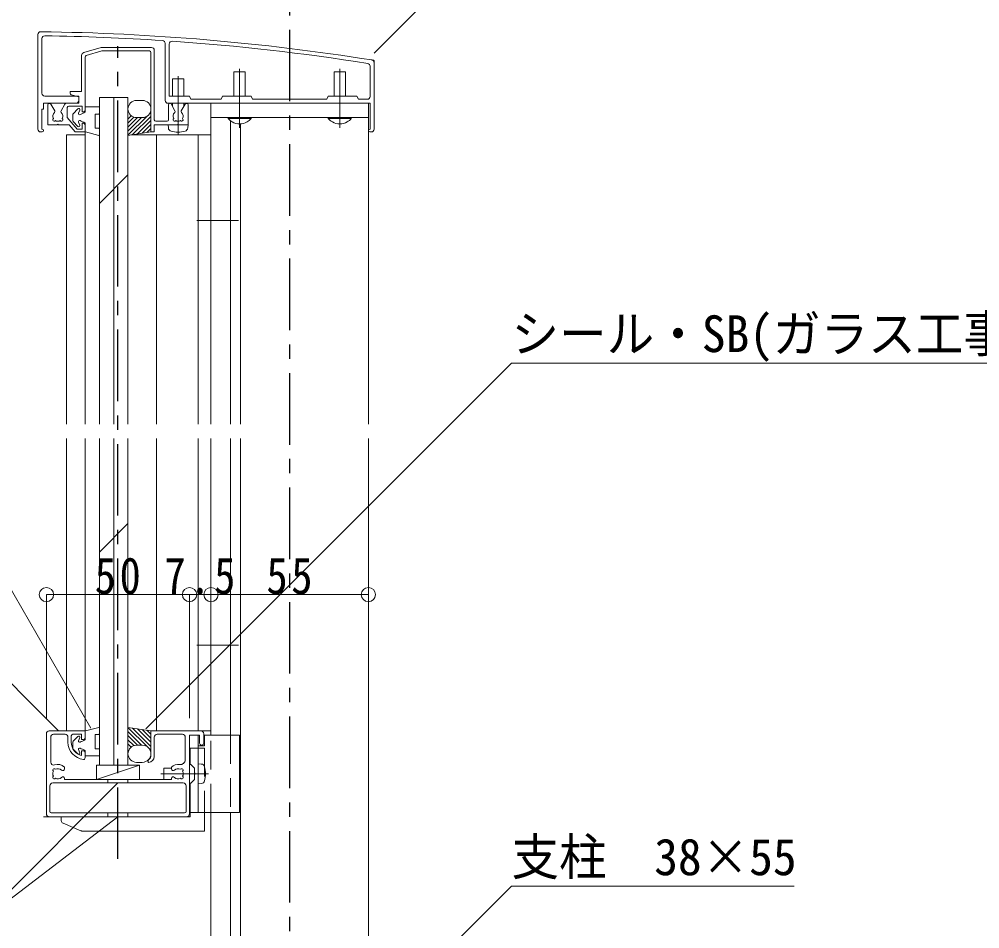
# Model space of a CAD drawing. Units: millimetres at full size, sheet at 1:5. Extents: x -1050 to 1050, y -742 to 742.
# Drawn here: x -674.5 to -338.9, y 181.5 to 499.4 of the extents above; entities that cross this region are included whole.
import ezdxf
from ezdxf.enums import TextEntityAlignment as Align

# ---------------------------------------------------------------- set-up
doc = ezdxf.new("R2010")
doc.units = ezdxf.units.MM
doc.header["$LTSCALE"] = 5
for name, pattern in [('CHAIN1', [8, 5, -1, 1, -1]), ('DASHED1', [1.8, 1.2, -0.6]), ('DASHED2', [3, 2, -1])]:
    doc.linetypes.add(name, pattern=pattern)
doc.layers.add('0-0_通り芯', color=7, linetype='CHAIN1')
for name, color, linetype, lineweight in [('0-3_寸法', 54, 'Continuous', 20), ('0-4_手摺部材', 92, 'Continuous', 20), ('0-6_パネル', 4, 'Continuous', 20), ('0-7_ガラス', 6, 'Continuous', 20), ('0-8_その他', 11, 'Continuous', 20), ('0-9_文字', 3, 'Continuous', 20), ('0-A_支柱', 6, 'Continuous', 20)]:
    doc.layers.add(name, color=color, linetype=linetype, lineweight=lineweight)
doc.styles.add('ＭＳ ゴシック', font='')
doc.styles.get('ＭＳ ゴシック').set_extended_font_data('MS Gothic')

# ---------------------------------------------------------------- blocks, each defined once
blk = doc.blocks.new('dimension_origin')
at = {"color": 0, "linetype": 'Continuous', "lineweight": -2}
blk.add_circle((0, 0), 1.25, dxfattribs=at)

msp = doc.modelspace()

# ---------------------------------------------------------------- linework, layer by layer
at = {"layer": '0-0_通り芯'}
for p, q in [((-580, -449.293), (-580, 505.456)), ((-640, 205.939), (-640, 490))]:
    msp.add_line(p, q, dxfattribs=at)
at = {"layer": '0-3_寸法'}
for p, q in [((-665, 255.15), (-665, 298.323)), ((-665, 298.323), (-615, 298.323)), ((-615, 255.15), (-615, 298.323)), ((-615, 298.323), (-607.5, 298.323)), ((-607.5, 298.323), (-552.5, 298.323))]:
    msp.add_line(p, q, dxfattribs=at)
at = {"layer": '0-4_手摺部材'}
for p, q in [((-667.999, 494), (-667.999, 461)), ((-666.599, 492.581), (-666.599, 473.5)), ((-623.499, 490.932), (-623.499, 471)), ((-622.099, 490.701), (-622.099, 472.5)), ((-652.7, 486.746), (-652.7, 474.1)), ((-651.975, 487.707), (-645.835, 489.462)), ((-651.137, 486.698), (-645.599, 488.281)), ((-628.3, 489.5), (-645.56, 489.5)), ((-645.462, 488.3), (-629, 488.3)), ((-628.5, 487.8), (-628.5, 460)), ((-627.3, 488.5), (-627.3, 474.4)), ((-651.5, 467.5), (-651.5, 486.218)), ((-550.5, 484.147), (-550.5, 460.961)), ((-599.5, 472.5), (-599.5, 481)), ((-599.5, 481), (-595.5, 481)), ((-595.5, 481), (-595.5, 472.5)), ((-564.5, 472.5), (-564.5, 481)), ((-564.5, 481), (-560.5, 481)), ((-560.5, 481), (-560.5, 472.5)), ((-551.899, 482.945), (-551.899, 472.4)), ((-621, 478.5), (-617, 478.5)), ((-621, 472.5), (-621, 478.5)), ((-617, 478.5), (-617, 472.5)), ((-627.3, 464.2), (-627.3, 474.4)), ((-665.999, 470), (-654.699, 470)), ((-665.999, 470), (-665.999, 468)), ((-665.599, 472.5), (-653.699, 472.5)), ((-658.113, 470), (-653.7, 470)), ((-656.329, 473.001), (-653.7, 472.3)), ((-653.7, 470), (-653.7, 472.3)), ((-653.699, 472.5), (-653.699, 471)), ((-551.899, 470), (-622.499, 470)), ((-614.999, 472.5), (-622.099, 472.5)), ((-621, 468.964), (-621, 470)), ((-617, 468.964), (-617, 470)), ((-614.499, 471.4), (-614.999, 472.5)), ((-614.499, 471.4), (-603.999, 471.4)), ((-607.5, 470), (-607.5, 465)), ((-593.499, 472.5), (-592.999, 471.4)), ((-566.999, 471.4), (-592.999, 471.4)), ((-566.999, 471.4), (-566.499, 472.5)), ((-556.5, 472.5), (-566.499, 472.5)), ((-552.5, 470), (-552.5, 465)), ((-551.899, 470), (-551.899, 461)), ((-664.5, 469.428), (-664.5, 462.5)), ((-662.097, 467.4), (-663.433, 469.714)), ((-659.903, 467.4), (-658.546, 469.75)), ((-657.7, 468.5), (-657.7, 465.08)), ((-652.5, 469), (-657.2, 469)), ((-652.5, 469), (-652.5, 467)), ((-652.5, 467), (-652, 467)), ((-622.3, 464.2), (-622.3, 469.555)), ((-620.097, 467.4), (-621.47, 469.777)), ((-617.903, 467.4), (-616.567, 469.714)), ((-615.5, 469.428), (-615.5, 462.5)), ((-626.8, 463.7), (-622.8, 463.7)), ((-607.5, 465), (-552.5, 465)), ((-666.499, 460), (-666.999, 460)), ((-666.599, 461), (-666.499, 461)), ((-661.2, 462.5), (-664.5, 462.5)), ((-661, 462.7), (-661.2, 462.5)), ((-661, 462.7), (-660.8, 462.5)), ((-657.1, 462.5), (-660.8, 462.5)), ((-655, 460), (-657.1, 462.5)), ((-655, 460), (-651.5, 460)), ((-652, 463), (-652.5, 463)), ((-652.5, 463), (-652.5, 461)), ((-651.5, 460), (-651.5, 462.5)), ((-651.5, 460), (-651.5, 357.854)), ((-628.5, 460), (-627.3, 460)), ((-627.3, 460), (-627.3, 462.5)), ((-627.3, 462.5), (-619.2, 462.5)), ((-622.402, 461.381), (-622.5, 462.5)), ((-615.5, 462.5), (-622.5, 462.5)), ((-619, 462.7), (-619.2, 462.5)), ((-619, 462.7), (-618.8, 462.5)), ((-618.8, 462.5), (-615.5, 462.5)), ((-615.598, 461.381), (-615.5, 462.5)), ((-551.999, 461), (-551.899, 461)), ((-551.999, 460), (-551.499, 460)), ((-658.003, 459), (-651.5, 459)), ((-658.003, 357.854), (-658.003, 459)), ((-607.5, 459), (-635.5, 459)), ((-626.5, 459), (-626.5, 357.854)), ((-612, 357.854), (-612, 459)), ((-658.003, 250.707), (-658.003, 352.854)), ((-651.5, 352.854), (-651.5, 250.707)), ((-626.5, 352.854), (-626.5, 250.707)), ((-612, 250.707), (-612, 352.854)), ((-665, 221.707), (-665, 249.707)), ((-664, 250.707), (-651.5, 250.707)), ((-663.5, 239.737), (-663.5, 248.507)), ((-662.5, 249.507), (-658.5, 249.507)), ((-657.5, 246.707), (-657.5, 248.507)), ((-656.3, 246.707), (-656.3, 249.007)), ((-655.8, 249.507), (-652.7, 249.507)), ((-652.7, 247.707), (-652.7, 249.507)), ((-651.5, 250.707), (-651.5, 248.207)), ((-628.5, 241.707), (-628.5, 250.707)), ((-628.5, 250.707), (-611, 250.707)), ((-627.3, 241.707), (-627.3, 248.507)), ((-607.5, 250.707), (-626.5, 250.707)), ((-626.3, 249.507), (-617.5, 249.507)), ((-616.5, 240.643), (-616.5, 248.507)), ((-615, 249.207), (-612, 249.207)), ((-615, 249.207), (-611.5, 249.207)), ((-615, 221.707), (-615, 249.207)), ((-612, 249.207), (-612, 222.207)), ((-611.5, 246.457), (-611.5, 249.207)), ((-610, 246.457), (-610, 249.707)), ((-609.8, 245.507), (-609.8, 249.207)), ((-652.7, 247.707), (-652, 247.707)), ((-612, 245.507), (-609.8, 245.507)), ((-652.7, 242.059), (-652.7, 243.707)), ((-652, 243.707), (-652.7, 243.707)), ((-651.5, 241.23), (-651.5, 243.207)), ((-629.5, 240.707), (-629.5, 239.907)), ((-610.881, 239.109), (-612, 239.207)), ((-612, 239.207), (-612, 232.207)), ((-658.7, 237.375), (-658.7, 238.074)), ((-624, 237.707), (-624, 233.707)), ((-621.3, 237.707), (-624, 237.707)), ((-621.3, 237.375), (-621.3, 238.074)), ((-662.8, 232.507), (-617.2, 232.507)), ((-658.7, 233.707), (-658.7, 234.039)), ((-624, 233.707), (-621.3, 233.707)), ((-610.881, 232.305), (-612, 232.207)), ((-663.8, 222.507), (-663.8, 231.507)), ((-616.2, 222.507), (-616.2, 231.507)), ((-616.7, 222.007), (-663.3, 222.007)), ((-615, 222.207), (-597.5, 222.207)), ((-614.8, 220.707), (-614.8, 222.207)), ((-609.8, 222.207), (-609.8, 215.707)), ((-616, 220.707), (-664, 220.707)), ((-659.8, 220.707), (-614.8, 220.707)), ((-659.8, 219.366), (-659.8, 220.707)), ((-659.194, 218.447), (-652.989, 215.788)), ((-609.8, 215.707), (-652.595, 215.707))]:
    msp.add_line(p, q, dxfattribs=at)
at = {"layer": '0-4_手摺部材', "linetype": 'DASHED1'}
msp.add_line((-550.5, 484.189), (-550.5, 485), dxfattribs=at)
at = {"layer": '0-4_手摺部材', "linetype": 'CHAIN1'}
for p, q in [((-597.5, 482), (-597.5, 461.4)), ((-562.5, 482), (-562.5, 461.4)), ((-619, 479.5), (-619, 458.9)), ((-597.9, 429), (-612.5, 429)), ((-597.9, 280.707), (-612.5, 280.707)), ((-608.4, 235.707), (-625, 235.707))]:
    msp.add_line(p, q, dxfattribs=at)
at = {"layer": '0-4_手摺部材', "linetype": 'DASHED2'}
for p, q in [((-614.8, 244.707), (-609.8, 244.707)), ((-614.8, 238.957), (-614.8, 244.707)), ((-609.8, 244.707), (-609.8, 222.207)), ((-613.3, 236.007), (-613.3, 237.707)), ((-613, 235.707), (-613.3, 236.007)), ((-613, 235.707), (-613.3, 235.407)), ((-613.3, 233.707), (-613.3, 235.407)), ((-643.5, 233.707), (-643.5, 232.507)), ((-636.5, 232.507), (-636.5, 233.707)), ((-614.8, 232.457), (-614.55, 232.457)), ((-614.8, 222.207), (-614.8, 232.457)), ((-613.3, 233.707), (-614.55, 232.457)), ((-643.5, 222.007), (-643.5, 220.707)), ((-636.5, 220.707), (-636.5, 222.007))]:
    msp.add_line(p, q, dxfattribs=at)
at = {"layer": '0-4_手摺部材'}
for points in [[(-652.7, 474.1), (-656.7, 474.1), (-656.7, 473.484)], [(-593.499, 472.5), (-603.499, 472.5), (-603.999, 471.4)], [(-556.5, 472.5), (-556, 471.4), (-552.899, 471.4)], [(-666.599, 461), (-666.599, 468), (-665.999, 468)], [(-657.7, 465.08), (-654.273, 461), (-652.5, 461)], [(-601.5, 465), (-601.5, 464.712), (-593.5, 464.712), (-593.5, 465)], [(-566.5, 465), (-566.5, 464.712), (-558.5, 464.712), (-558.5, 465)], [(-597.5, 222.207), (-597.5, 249.207), (-609.8, 249.207)], [(-658.7, 233.707), (-621.3, 233.707), (-621.3, 234.039)]]:
    msp.add_lwpolyline(points, dxfattribs=at)
at = {"layer": '0-4_手摺部材', "linetype": 'DASHED2'}
msp.add_lwpolyline([(-613.3, 237.707), (-614.55, 238.957), (-614.8, 238.957)], dxfattribs=at)
at = {"layer": '0-4_手摺部材'}
for centre, radius, start, end in [((-666.999, 494), 1, 89.28387, 180), ((-676.986, -304.938), 800, 80.9641, 89.28387), ((-665.599, 492.581), 1, 89.18151, 180), ((-676.986, -304.428), 798.09, 86.22449, 89.18151), ((-624.499, 490.932), 1, 0, 86.22449), ((-621.099, 490.701), 1, 85.97953, 180), ((-676.986, -304.428), 798.09, 81.0441, 85.97953), ((-651.7, 486.746), 1, 105.9454, 180), ((-651, 486.218), 0.5, 105.9454, 180), ((-645.56, 488.5), 1, 90, 105.9454), ((-645.462, 487.8), 0.5, 90, 105.9454), ((-629, 487.8), 0.5, 0, 90), ((-628.3, 488.5), 1, 0, 90), ((-552.899, 482.945), 1, 0, 81.0441), ((-551.5, 484.147), 1, 0, 80.9641), ((-665.599, 473.5), 1, 180, 270), ((-656.2, 473.484), 0.5, 180, 255.06859), ((-663.928, 469.428), 0.572, 30, 180), ((-658.113, 469.5), 0.5, 90, 150), ((-654.699, 471), 1, 270, 360), ((-622.499, 471), 1, 180, 270), ((-621.855, 469.555), 0.445, 30, 180), ((-616.072, 469.428), 0.572, 0, 150), ((-552.899, 472.4), 1, 270, 360), ((-661, 465.5), 1.75, 132.83959, 208.57358), ((-662.53, 467.15), 0.5, 312.83959, 30), ((-659.47, 467.15), 0.5, 150, 227.16041), ((-661, 465.5), 1.75, 331.4264, 47.16041), ((-657.2, 468.5), 0.5, 90, 180), ((-652, 467.5), 0.5, 270, 360), ((-619, 465.5), 1.75, 132.83959, 208.57358), ((-620.53, 467.15), 0.5, 312.83959, 30), ((-617.47, 467.15), 0.5, 150, 227.16041), ((-619, 465.5), 1.75, 331.4264, 47.16041), ((-662.237, 464.263), 0.5, 126.78679, 323.21321), ((-661, 465.5), 1.75, 241.42642, 298.57358), ((-659.763, 464.263), 0.5, 216.78679, 53.21321), ((-626.8, 464.2), 0.5, 180, 270), ((-622.8, 464.2), 0.5, 270, 360), ((-620.237, 464.263), 0.5, 126.78679, 323.21321), ((-619, 465.5), 1.75, 241.42642, 298.57358), ((-617.763, 464.263), 0.5, 216.78679, 53.21321), ((-597.5, 467.941), 5.141, 218.91478, 239.75003), ((-597.5, 467.941), 5.141, 239.75003, 300.24997), ((-597.5, 467.941), 5.141, 300.24997, 321.08522), ((-562.5, 467.941), 5.141, 218.91478, 239.75003), ((-562.5, 467.941), 5.141, 239.75003, 300.24997), ((-562.5, 467.941), 5.141, 300.24997, 321.08522), ((-666.999, 461), 1, 180, 270), ((-666.499, 460.5), 0.5, 270, 90), ((-652, 462.5), 0.5, 0, 90), ((-621.107, 461.494), 1.3, 185, 254.11915), ((-619, 468.9), 9, 254.11915, 285.88085), ((-616.893, 461.494), 1.3, 285.88085, 355), ((-551.999, 460.5), 0.5, 90, 270), ((-551.499, 461), 1, 270, 357.79122), ((-664, 249.707), 1, 90, 180), ((-662.5, 248.507), 1, 90, 180), ((-658.5, 248.507), 1, 0, 90), ((-655.8, 249.007), 0.5, 90, 180), ((-626.3, 248.507), 1, 90, 180), ((-617.5, 248.507), 1, 0, 90), ((-611, 249.707), 1, 0, 90), ((-651.5, 246.707), 6, 180, 264.78409), ((-651.5, 246.707), 4.8, 180, 255.52249), ((-652, 248.207), 0.5, 270, 360), ((-610.75, 246.457), 0.75, 180, 360), ((-652, 243.207), 0.5, 0, 90), ((-629.5, 241.707), 1, 270, 360), ((-629.3, 241.707), 2, 270, 360), ((-662.5, 239.737), 1, 180, 290.41621), ((-661, 235.707), 3.3, 45.81561, 110.41621), ((-652, 241.23), 0.5, 264.78409, 360), ((-629.3, 239.907), 0.2, 180, 270), ((-619, 235.707), 3.3, 80.79311, 134.18439), ((-618.2, 240.643), 1.7, 260.79311, 360), ((-610.994, 237.814), 1.3, 15.88085, 85), ((-661, 235.707), 1.8, 150.9671, 209.0329), ((-662.273, 236.98), 0.5, 37.01643, 232.98355), ((-661, 235.707), 1.8, 44.28012, 119.03288), ((-659.289, 237.375), 0.589, 224.28012, 360), ((-620.711, 237.375), 0.589, 180, 315.71988), ((-619, 235.707), 1.8, 60.96712, 135.71988), ((-617.727, 236.98), 0.5, 307.01645, 142.98357), ((-619, 235.707), 1.8, 330.9671, 29.0329), ((-618.4, 235.707), 9, 344.11915, 15.88085), ((-662.8, 231.507), 1, 90, 180), ((-662.273, 234.434), 0.5, 127.01645, 322.98357), ((-661, 235.707), 1.8, 240.96712, 315.71988), ((-659.289, 234.039), 0.589, 0, 135.71988), ((-620.711, 234.039), 0.589, 44.28012, 180), ((-619, 235.707), 1.8, 224.28012, 299.03288), ((-617.727, 234.434), 0.5, 217.01643, 52.98355), ((-617.2, 231.507), 1, 0, 90), ((-610.994, 233.6), 1.3, 275, 344.11915), ((-664, 221.707), 1, 180, 270), ((-663.3, 222.507), 0.5, 180, 270), ((-616.7, 222.507), 0.5, 270, 360), ((-616, 221.707), 1, 270, 360), ((-658.8, 219.366), 1, 180, 246.80141), ((-652.595, 216.707), 1, 246.80141, 270)]:
    msp.add_arc(centre, radius, start, end, dxfattribs=at)
at = {"layer": '0-4_手摺部材', "linetype": 'DASHED1'}
msp.add_arc((-676.986, -304.938), 800, 80.90296, 80.9641, dxfattribs=at)
at = {"layer": '0-6_パネル'}
msp.add_line((-664, 220.707), (-666, 220.707), dxfattribs=at)
at = {"layer": '0-7_ガラス'}
for p, q in [((-646.5, 472), (-636.5, 472)), ((-646.5, 357.854), (-646.5, 472)), ((-641.5, 472), (-641.5, 357.854)), ((-636.5, 357.854), (-636.5, 472)), ((-646.5, 434.957), (-636.5, 444.957)), ((-646.5, 238.707), (-646.5, 352.854)), ((-641.5, 352.854), (-641.5, 238.707)), ((-636.5, 238.707), (-636.5, 352.854)), ((-646.5, 313.118), (-636.5, 323.118))]:
    msp.add_line(p, q, dxfattribs=at)
at = {"layer": '0-8_その他'}
for p, q in [((-633.5, 471), (-631.5, 471)), ((-653.988, 468.078), (-655.66, 466.347)), ((-653.771, 466.549), (-653.329, 467.651)), ((-651.5, 466.991), (-651.5, 468.6)), ((-651.35, 468.75), (-646.65, 468.75)), ((-646.5, 466.4), (-646.5, 468.6)), ((-629.012, 466.324), (-628.5, 466.836)), ((-655.8, 464), (-655.8, 466)), ((-653.988, 461.922), (-655.66, 463.653)), ((-653.771, 463.451), (-653.329, 462.349)), ((-648, 461.4), (-648, 466.1)), ((-647.85, 466.25), (-646.65, 466.25)), ((-636.5, 464.493), (-635.352, 465.64)), ((-636.5, 458.836), (-629.824, 465.512)), ((-636.5, 463.078), (-634.43, 465.148)), ((-636.5, 461.664), (-633.164, 465)), ((-636.5, 460.25), (-631.75, 465)), ((-634.886, 459.036), (-628.5, 465.422)), ((-633.5, 465), (-631.5, 465)), ((-633.22, 459.287), (-628.5, 464.007)), ((-651.5, 460.117), (-651.5, 463.009)), ((-651.386, 459.972), (-646.686, 458.797)), ((-647.85, 461.25), (-646.65, 461.25)), ((-646.5, 458.942), (-646.5, 461.1)), ((-628.5, 460), (-636.5, 458.792)), ((-631.554, 459.539), (-628.5, 462.593)), ((-629.889, 459.79), (-628.5, 461.179)), ((-651.386, 250.735), (-646.686, 251.91)), ((-646.5, 251.765), (-646.5, 249.607)), ((-628.5, 250.707), (-636.5, 251.915)), ((-636.5, 251.871), (-629.824, 245.195)), ((-653.988, 248.785), (-655.66, 247.054)), ((-651.5, 250.59), (-651.5, 247.698)), ((-648, 249.307), (-648, 244.607)), ((-647.85, 249.457), (-646.65, 249.457)), ((-636.5, 250.457), (-631.75, 245.707)), ((-636.5, 249.043), (-633.164, 245.707)), ((-634.886, 251.671), (-628.5, 245.285)), ((-633.22, 251.42), (-628.5, 246.7)), ((-631.554, 251.168), (-628.5, 248.114)), ((-629.889, 250.917), (-628.5, 249.528)), ((-655.8, 246.707), (-655.8, 244.707)), ((-653.771, 247.256), (-653.329, 248.358)), ((-636.5, 247.629), (-634.43, 245.559)), ((-636.5, 246.214), (-635.352, 245.067)), ((-633.5, 245.707), (-631.5, 245.707)), ((-653.988, 242.629), (-655.66, 244.36)), ((-653.771, 244.158), (-653.329, 243.056)), ((-651.5, 243.716), (-651.5, 242.107)), ((-651.35, 241.957), (-646.65, 241.957)), ((-647.85, 244.457), (-646.65, 244.457)), ((-646.5, 244.307), (-646.5, 242.107)), ((-629.012, 244.383), (-628.5, 243.871)), ((-647.5, 233.707), (-632.5, 238.707)), ((-647.5, 238.707), (-647.5, 233.707)), ((-632.5, 238.707), (-647.5, 238.707)), ((-633.5, 239.707), (-631.5, 239.707)), ((-632.5, 233.707), (-632.5, 238.707)), ((-647.5, 233.707), (-632.5, 233.707)), ((-646.5, 233.707), (-631.5, 233.707))]:
    msp.add_line(p, q, dxfattribs=at)
for centre, radius, start, end in [((-633.5, 468), 3, 90, 180), ((-631.5, 468), 3, 0, 90), ((-653.7, 467.8), 0.4, 338.12576, 135.9867), ((-653.4, 466.4), 0.4, 158.12576, 293.77732), ((-661.302, 484.336), 20, 293.77732, 299.09547), ((-651.65, 466.991), 0.15, 299.09547, 360), ((-651.35, 468.6), 0.15, 90, 180), ((-646.65, 468.6), 0.15, 0, 90), ((-633.5, 468), 3, 180, 270), ((-631.5, 468), 3, 270, 360), ((-655.3, 466), 0.5, 135.9867, 180), ((-655.3, 464), 0.5, 180, 224.0133), ((-653.4, 463.6), 0.4, 66.22268, 201.87424), ((-661.302, 445.664), 20, 60.90453, 66.22268), ((-647.85, 466.1), 0.15, 90, 180), ((-646.65, 466.4), 0.15, 270, 360), ((-653.7, 462.2), 0.4, 224.0133, 21.87424), ((-651.65, 463.009), 0.15, 0, 60.90453), ((-651.35, 460.117), 0.15, 180, 255.96376), ((-647.85, 461.4), 0.15, 180, 270), ((-646.65, 461.1), 0.15, 0, 90), ((-646.65, 458.942), 0.15, 255.96376, 360), ((-646.65, 251.765), 0.15, 0, 104.03624), ((-653.7, 248.507), 0.4, 338.12576, 135.9867), ((-651.35, 250.59), 0.15, 104.03624, 180), ((-647.85, 249.307), 0.15, 90, 180), ((-646.65, 249.607), 0.15, 270, 360), ((-655.3, 246.707), 0.5, 135.9867, 180), ((-653.4, 247.107), 0.4, 158.12576, 293.77732), ((-661.302, 265.043), 20, 293.77732, 299.09547), ((-651.65, 247.698), 0.15, 299.09547, 360), ((-633.5, 242.707), 3, 90, 180), ((-631.5, 242.707), 3, 0, 90), ((-655.3, 244.707), 0.5, 180, 224.0133), ((-653.7, 242.907), 0.4, 224.0133, 21.87424), ((-653.4, 244.307), 0.4, 66.22268, 201.87424), ((-661.302, 226.371), 20, 60.90453, 66.22268), ((-651.65, 243.716), 0.15, 0, 60.90453), ((-651.35, 242.107), 0.15, 180, 270), ((-647.85, 244.607), 0.15, 180, 270), ((-646.65, 244.307), 0.15, 0, 90), ((-646.65, 242.107), 0.15, 270, 360), ((-633.5, 242.707), 3, 180, 270), ((-631.5, 242.707), 3, 270, 360)]:
    msp.add_arc(centre, radius, start, end, dxfattribs=at)
at = {"layer": '0-9_文字'}
msp.add_line((-689.807, 182.7), (-640, 232.507), dxfattribs=at)
for points in [[(-550.5, 487.459), (-502.5, 535.459), (-368.75, 535.459)], [(-630.241, 251.471), (-502.5, 379.212), (-322.5, 379.212)], [(-649.478, 251.638), (-689.807, 321.491), (-769.807, 321.491)], [(-660.821, 250.707), (-689.807, 279.693), (-753.212, 279.693)], [(-640, 220.707), (-689.807, 182.7), (-778.557, 182.7)], [(-552.5, 146.421), (-502.5, 196.421), (-403.75, 196.421)]]:
    msp.add_lwpolyline(points, dxfattribs=at)
at = {"layer": '0-A_支柱'}
for p, q in [((-607.5, 465), (-607.5, 357.854)), ((-600.7, 357.854), (-600.7, 463.917)), ((-552.5, 357.854), (-552.5, 465)), ((-597.2, 462.809), (-597.2, 357.854)), ((-607.5, 352.854), (-607.5, 249.207)), ((-600.7, 249.207), (-600.7, 352.854)), ((-597.2, 352.854), (-597.2, 169.707)), ((-552.5, 25.707), (-552.5, 352.854)), ((-607.5, 313.207), (-607.5, 249.207)), ((-607.5, 222.207), (-607.5, 169.707)), ((-600.7, 222.207), (-600.7, 169.707))]:
    msp.add_line(p, q, dxfattribs=at)
at = {"layer": '0-A_支柱', "linetype": 'DASHED2'}
for p, q in [((-607.5, 222.207), (-607.5, 249.207)), ((-600.7, 249.207), (-600.7, 222.207))]:
    msp.add_line(p, q, dxfattribs=at)

# ---------------------------------------------------------------- block references
at = {"layer": '0-3_寸法', "xscale": 2, "yscale": 2, "rotation": 180}
for p in [(-665, 298.323), (-615, 298.323), (-607.5, 298.323)]:
    msp.add_blockref('dimension_origin', p, dxfattribs=at)
at = {"layer": '0-3_寸法', "xscale": 2, "yscale": 2}
for p in [(-615, 298.323), (-607.5, 298.323), (-552.5, 298.323)]:
    msp.add_blockref('dimension_origin', p, dxfattribs=at)

# ---------------------------------------------------------------- texts
at = {"layer": '0-3_寸法', "char_height": 12.83, "attachment_point": 7, "style": 'ＭＳ ゴシック'}
for s, insert in [('\\T1.17;\\W0.85;50', (-648.125, 298.323)), ('\\T1.17;\\W0.85;7.5', (-623.75, 298.323)), ('\\T1.17;\\W0.85;55', (-588.125, 298.323))]:
    msp.add_mtext(s, dxfattribs=dict(at, insert=insert))
at = {"layer": '0-9_文字', "style": 'ＭＳ ゴシック', "width": 0.95}
for s, p in [('シール・SB(ガラス工事)', (-502.5, 379.212)), ('支柱\u300038×55', (-502.5, 196.421))]:
    msp.add_text(s, height=12.83, dxfattribs=at).set_placement(p, align=Align.BOTTOM_LEFT)

doc.saveas('drawing.dxf')
